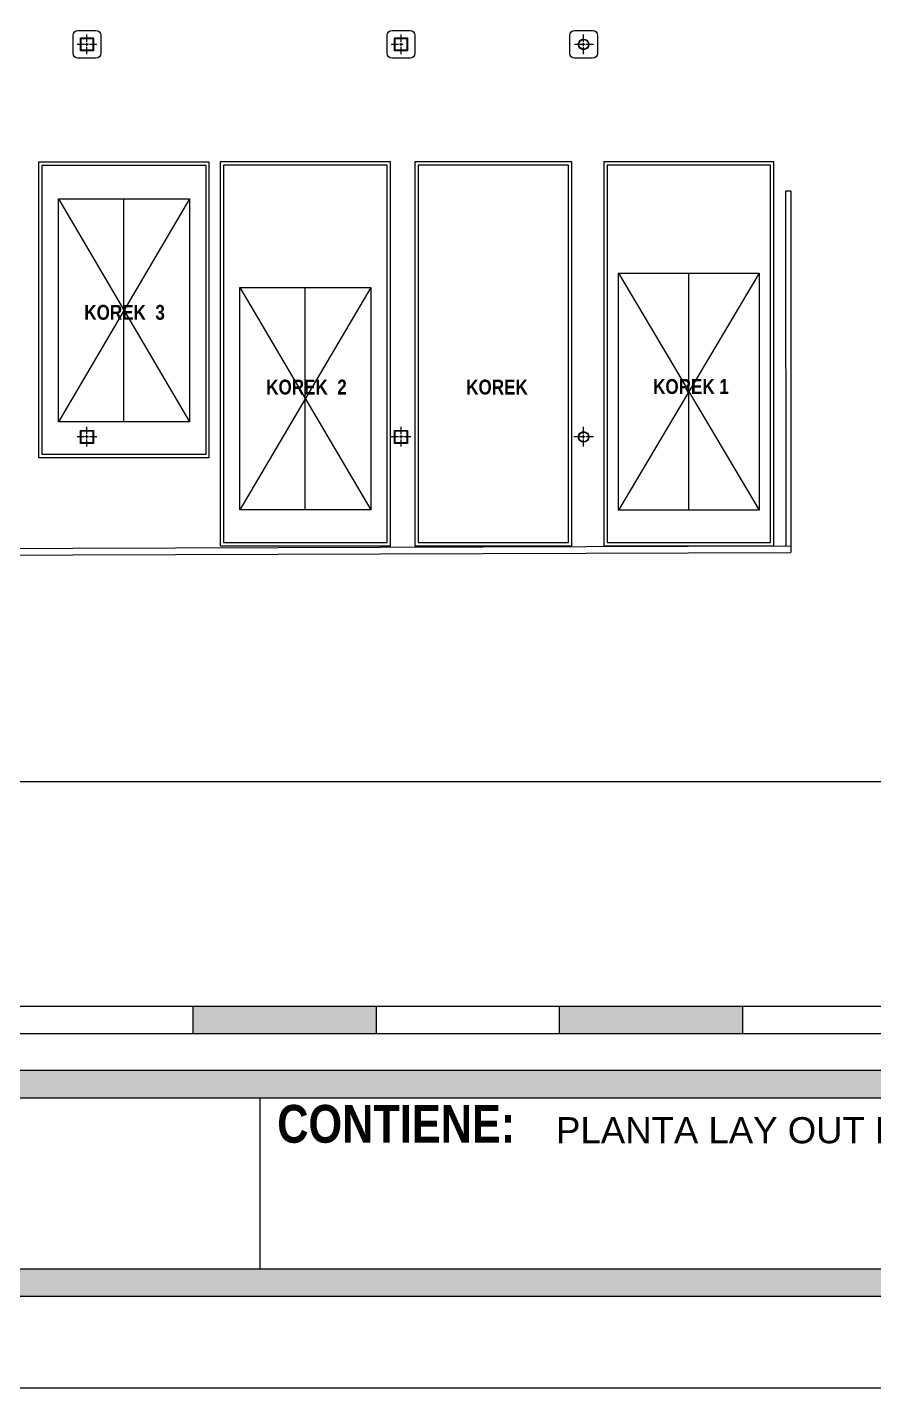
# Model space of a CAD drawing. Header units: millimetres. Extents: x 1010 to 1494, y -119 to 564.
# Drawn here: x 1096.26 to 1122.14, y 401.15 to 442.75 of the extents above; entities that cross this region are included whole.
import ezdxf

# ---------------------------------------------------------------- set-up
doc = ezdxf.new("R2010")
doc.units = ezdxf.units.MM
for name, color, linetype, lineweight in [('10', 7, 'Continuous', 9), ('20', 6, 'Continuous', 9), ('50', 2, 'Continuous', 9), ('80', 1, 'Continuous', 9), ('Columna', 6, 'Continuous', 9), ('Estructura', 170, 'Continuous', 9), ('MRC', 2, 'Continuous', 9), ('Pedestal', 100, 'Continuous', 9)]:
    doc.layers.add(name, color=color, linetype=linetype, lineweight=lineweight)
doc.styles.add('SUB', font='ARIALNB.TTF', dxfattribs={"oblique": 30})
doc.styles.add('SWISS', font='swiss.ttf')

msp = doc.modelspace()

# ---------------------------------------------------------------- hatches: boundary and pattern name
at = {"layer": '20'}
h = msp.add_hatch(color=256, dxfattribs=at)
h.paths.add_polyline_path([(1095.72645, 412.8122), (1090.12645, 412.8122), (1090.12645, 411.9722), (1095.72645, 411.9722)])
h.paths.add_polyline_path([(1106.92645, 412.8122), (1101.32645, 412.8122), (1101.32645, 411.9722), (1106.92645, 411.9722)])
h.paths.add_polyline_path([(1118.12645, 412.8122), (1112.52645, 412.8122), (1112.52645, 411.9722), (1118.12645, 411.9722)])
h.paths.add_polyline_path([(1129.32645, 412.8122), (1123.72645, 412.8122), (1123.72645, 411.9722), (1129.32645, 411.9722)])
h.paths.add_polyline_path([(1140.52645, 412.8122), (1134.92645, 412.8122), (1134.92645, 411.9722), (1140.52645, 411.9722)])
h.paths.add_polyline_path([(1151.72645, 412.8122), (1146.12645, 412.8122), (1146.12645, 411.9722), (1151.72645, 411.9722)])
h.paths.add_polyline_path([(1162.92645, 412.8122), (1157.32645, 412.8122), (1157.32645, 411.9722), (1162.92645, 411.9722)])
msp.add_hatch(color=256, dxfattribs=at).paths.add_polyline_path([(1103.37045, 410.8522), (1033.28645, 410.8522), (1033.28645, 403.953), (1103.37045, 403.953), (1103.37045, 404.793), (1034.12645, 404.793), (1034.12645, 410.0122), (1103.37045, 410.0122)])
h = msp.add_hatch(color=256, dxfattribs=at)
h.paths.add_polyline_path([(1185.19541, 410.8522), (1103.37045, 410.8522), (1103.37045, 410.0122), (1185.19541, 410.0122)])
h.paths.add_polyline_path([(1185.19541, 404.793), (1103.37045, 404.793), (1103.37045, 403.953), (1185.19541, 403.953)])

# ---------------------------------------------------------------- linework, layer by layer
at = {"layer": '10'}
for p, q in [((1098.01004, 442.22431), (1097.79004, 442.22431)), ((1098.14004, 442.22431), (1098.04004, 442.22431)), ((1098.09004, 442.30431), (1098.09004, 442.52823)), ((1098.09004, 442.17431), (1098.09004, 442.27431)), ((1098.39004, 442.22431), (1098.17004, 442.22431)), ((1107.61004, 442.22431), (1107.39004, 442.22431)), ((1107.74004, 442.22431), (1107.64004, 442.22431)), ((1107.69004, 442.30431), (1107.69004, 442.52823)), ((1107.69004, 442.17431), (1107.69004, 442.27431)), ((1113.21504, 442.22431), (1112.99504, 442.22431)), ((1113.32004, 442.22431), (1113.22004, 442.22431)), ((1113.32004, 442.22431), (1113.22004, 442.22431)), ((1113.27004, 442.30431), (1113.27004, 442.52823)), ((1113.27004, 442.17431), (1113.27004, 442.27431)), ((1113.27004, 442.17431), (1113.27004, 442.27431)), ((1113.57004, 442.22431), (1113.35004, 442.22431)), ((1113.57004, 442.22431), (1113.35004, 442.22431)), ((1098.09004, 441.92823), (1098.09004, 442.14431)), ((1107.69004, 441.92823), (1107.69004, 442.14431)), ((1113.27004, 441.92823), (1113.27004, 442.14431)), ((1113.27004, 441.92823), (1113.27004, 442.14431)), ((1098.09004, 430.30431), (1098.09004, 430.52823)), ((1107.69004, 430.30431), (1107.69004, 430.52823)), ((1113.27004, 430.30431), (1113.27004, 430.52823)), ((1098.01004, 430.22431), (1097.79004, 430.22431)), ((1098.14004, 430.22431), (1098.04004, 430.22431)), ((1098.09004, 430.17431), (1098.09004, 430.27431)), ((1098.09004, 429.92823), (1098.09004, 430.14431)), ((1098.39004, 430.22431), (1098.17004, 430.22431)), ((1107.61004, 430.22431), (1107.39004, 430.22431)), ((1107.74004, 430.22431), (1107.64004, 430.22431)), ((1107.69004, 430.17431), (1107.69004, 430.27431)), ((1107.69004, 429.92823), (1107.69004, 430.14431)), ((1107.99004, 430.22431), (1107.77004, 430.22431)), ((1113.19004, 430.22431), (1112.97004, 430.22431)), ((1113.21504, 430.22431), (1112.99504, 430.22431)), ((1113.32004, 430.22431), (1113.22004, 430.22431)), ((1113.32004, 430.22431), (1113.22004, 430.22431)), ((1113.27004, 430.17431), (1113.27004, 430.27431)), ((1113.27004, 430.17431), (1113.27004, 430.27431)), ((1113.27004, 429.92823), (1113.27004, 430.14431)), ((1113.27004, 429.92823), (1113.27004, 430.14431)), ((1113.57004, 430.22431), (1113.35004, 430.22431)), ((1113.57004, 430.22431), (1113.35004, 430.22431)), ((1219.76645, 412.8122), (1032.72645, 412.8122)), ((1101.32645, 412.8122), (1101.32645, 411.9722)), ((1106.92645, 412.8122), (1106.92645, 411.9722)), ((1112.52645, 412.8122), (1112.52645, 411.9722)), ((1118.12645, 412.8122), (1118.12645, 411.9722)), ((1219.76645, 411.9722), (1033.28645, 411.9722))]:
    msp.add_line(p, q, dxfattribs=at)
msp.add_lwpolyline([(1026.56645, 401.153), (1222.56645, 401.153), (1222.56645, 541.153), (1026.56645, 541.153)], close=True, dxfattribs=at)
at = {"layer": '20'}
for p, q in [((1219.76645, 410.8522), (1033.28645, 410.8522)), ((1218.92645, 410.0122), (1034.12645, 410.0122)), ((1034.12645, 404.793), (1218.92645, 404.793)), ((1033.28645, 403.953), (1219.76645, 403.953))]:
    msp.add_line(p, q, dxfattribs=at)
at = {"layer": '20', "color": 7, "lineweight": 0}
msp.add_line((1026.56645, 401.153), (1222.56645, 401.153), dxfattribs=at)
at = {"layer": '20'}
for points in [[(1101.72002, 429.68839), (1096.72002, 429.68839), (1096.72002, 438.53616), (1101.72002, 438.53616)], [(1102.26287, 426.9985), (1107.26287, 426.9985), (1107.26287, 438.53616), (1102.26287, 438.53616)], [(1108.21639, 426.99811), (1112.8094, 426.99562), (1112.8094, 438.53328), (1108.21639, 438.53577)], [(1113.98605, 426.99377), (1118.98605, 426.99377), (1118.98605, 438.53143), (1113.98605, 438.53143)]]:
    msp.add_lwpolyline(points, close=True, dxfattribs=at)
at = {"layer": '50'}
msp.add_line((1119.60265, 426.89422), (1119.6033, 426.69422), dxfattribs=at)
for points in [[(1101.82002, 429.58839), (1096.62002, 429.58839), (1096.62002, 438.63616), (1101.82002, 438.63616)], [(1102.16287, 426.8985), (1107.36287, 426.8985), (1107.36287, 438.63616), (1102.16287, 438.63616)], [(1108.11639, 426.89811), (1112.9094, 426.89562), (1112.9094, 438.63328), (1108.11639, 438.63577)], [(1113.88605, 426.89377), (1119.08605, 426.89377), (1119.08605, 438.63143), (1113.88605, 438.63143)]]:
    msp.add_lwpolyline(points, close=True, dxfattribs=at)
for points in [[(1097.22002, 437.49839), (1101.22002, 437.49839), (1101.22002, 430.68839), (1097.22002, 430.68839), (1097.22002, 437.49839)], [(1114.33605, 435.23046), (1118.63605, 435.23046), (1118.63605, 427.98046), (1114.33605, 427.98046), (1114.33605, 435.23046)], [(1102.76287, 434.78953), (1106.76287, 434.78953), (1106.76287, 427.98953), (1102.76287, 427.98953), (1102.76287, 434.78953)], [(1052.95353, 426.68104), (1063.7611, 426.75594), (1081.97359, 426.77275), (1119.60265, 426.89422)], [(1052.96159, 426.48109), (1063.76189, 426.55594), (1081.97401, 426.57275), (1119.6033, 426.69422)]]:
    msp.add_lwpolyline(points, dxfattribs=at)
at = {"layer": '80'}
msp.add_line((1103.37045, 410.0122), (1103.37045, 404.793), dxfattribs=at)
msp.add_lwpolyline([(1036.58074, 533.54219), (1186.81667, 533.54219), (1186.81667, 419.68335), (1036.58074, 419.68335)], close=True, dxfattribs=at)
at = {"layer": 'Columna'}
for points in [[(1097.89004, 442.42431), (1098.29004, 442.42431), (1098.29004, 442.02431), (1097.89004, 442.02431), (1097.89004, 442.42431)], [(1097.90904, 442.40531), (1098.27104, 442.40531), (1098.27104, 442.04331), (1097.90904, 442.04331), (1097.90904, 442.40531)], [(1107.49004, 442.42431), (1107.89004, 442.42431), (1107.89004, 442.02431), (1107.49004, 442.02431), (1107.49004, 442.42431)], [(1107.50904, 442.40531), (1107.87104, 442.40531), (1107.87104, 442.04331), (1107.50904, 442.04331), (1107.50904, 442.40531)], [(1097.89004, 430.42431), (1098.29004, 430.42431), (1098.29004, 430.02431), (1097.89004, 430.02431), (1097.89004, 430.42431)], [(1097.90904, 430.40531), (1098.27104, 430.40531), (1098.27104, 430.04331), (1097.90904, 430.04331), (1097.90904, 430.40531)], [(1107.49004, 430.42431), (1107.89004, 430.42431), (1107.89004, 430.02431), (1107.49004, 430.02431), (1107.49004, 430.42431)], [(1107.50904, 430.40531), (1107.87104, 430.40531), (1107.87104, 430.04331), (1107.50904, 430.04331), (1107.50904, 430.40531)]]:
    msp.add_lwpolyline(points, dxfattribs=at)
at = {"layer": 'Columna', "color": 1}
for centre, radius in [((1113.27004, 442.22431), 0.16193), ((1113.27004, 442.22431), 0.16193), ((1113.27004, 442.22431), 0.14922), ((1113.27004, 442.22431), 0.14922), ((1113.27004, 430.22431), 0.16193), ((1113.27004, 430.22431), 0.16193), ((1113.27004, 430.22431), 0.14922), ((1113.27004, 430.22431), 0.14922)]:
    msp.add_circle(centre, radius, dxfattribs=at)
at = {"layer": 'Estructura'}
for p, q in [((1097.22002, 437.49839), (1101.22002, 430.68839)), ((1101.22002, 437.49839), (1097.22002, 430.68839)), ((1099.22002, 430.68839), (1099.22002, 437.49839)), ((1114.33605, 435.23046), (1118.63605, 427.98046)), ((1118.63605, 435.23046), (1114.33605, 427.98046)), ((1116.48605, 427.98046), (1116.48605, 435.23046)), ((1106.76287, 434.78953), (1102.76287, 427.98953)), ((1102.76287, 434.78953), (1106.76287, 427.98953)), ((1104.76287, 427.98953), (1104.76287, 434.78953))]:
    msp.add_line(p, q, dxfattribs=at)
at = {"layer": 'MRC'}
for p, q in [((1119.60265, 437.73513), (1119.45265, 437.73513)), ((1119.46417, 426.89377), (1119.45265, 437.73513)), ((1119.60265, 437.73513), (1119.60265, 426.89422))]:
    msp.add_line(p, q, dxfattribs=at)
at = {"layer": 'Pedestal'}
for points in [[(1097.81504, 442.64931), (1098.36504, 442.64931, -0.41421356), (1098.51504, 442.49931), (1098.51504, 441.94931, -0.41421356), (1098.36504, 441.79931), (1097.81504, 441.79931, -0.41421356), (1097.66504, 441.94931), (1097.66504, 442.49931, -0.41421356)], [(1107.41504, 442.64931), (1107.96504, 442.64931, -0.41421356), (1108.11504, 442.49931), (1108.11504, 441.94931, -0.41421356), (1107.96504, 441.79931), (1107.41504, 441.79931, -0.41421356), (1107.26504, 441.94931), (1107.26504, 442.49931, -0.41421356)], [(1112.99504, 442.64931), (1113.54504, 442.64931, -0.41421356), (1113.69504, 442.49931), (1113.69504, 441.94931, -0.41421356), (1113.54504, 441.79931), (1112.99504, 441.79931, -0.41421356), (1112.84504, 441.94931), (1112.84504, 442.49931, -0.41421356)]]:
    msp.add_lwpolyline(points, format="xyb", close=True, dxfattribs=at)

# ---------------------------------------------------------------- texts
at = {"layer": '10', "style": 'SWISS'}
msp.add_text('PLANTA LAY OUT PRIMER NIVEL', height=0.800152, dxfattribs=at).set_placement((1112.42819, 408.62726))
at = {"layer": '20', "style": 'SUB'}
for s, height, p in [('KOREK  3', 0.454905, (1098.00966, 433.80527, -75.36958)), ('KOREK  2', 0.454905, (1103.56945, 431.5206, -75.36958)), ('KOREK', 0.454905, (1109.68124, 431.5206, -75.36958)), ('KOREK 1', 0.454905, (1115.39501, 431.53734, -75.36958)), ('CONTIENE:', 1.154816, (1103.90609, 408.64608))]:
    msp.add_text(s, height=height, dxfattribs=at).set_placement(p)

doc.saveas('drawing.dxf')
